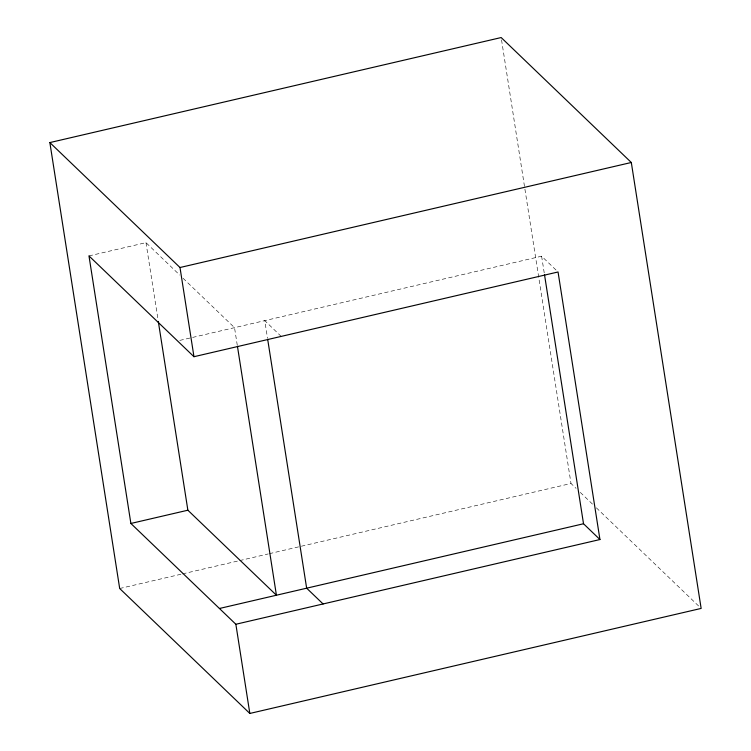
<?xml version="1.0" encoding="UTF-8"?>
<svg xmlns="http://www.w3.org/2000/svg" width="751" height="751" viewBox="0 0 751 751"><rect width="100%" height="100%" fill="white"/><g stroke="black" fill="none" stroke-linecap="round" stroke-linejoin="round"><path stroke-width="0.56" stroke-dasharray="3.75 2.82" d="M88.975 255.913L145.976 242.648L179.705 275.035M179.808 340.4L541.612 256.204L556.407 270.398M119.691 588.512L181.385 574.149M182.531 573.886L238.518 560.856M239.663 560.593L268.22 553.938M269.365 553.675L571.004 483.484L576.073 488.347M580.298 492.403L592.971 504.578M596.35 507.817L699.453 606.799M281.193 336.41L264.756 320.63L267.478 338.006M183.075 278.274L234.528 327.661L237.241 345.038M541.612 256.204L544.334 273.571M501.537 39.869L571.004 483.484M145.976 242.648L158.123 320.255"/><path stroke-width="1.13" d="M49.857 142.577L501.17 37.55L631.309 162.488L701.143 608.423L249.83 713.45L119.691 588.512L49.857 142.577L179.996 267.516L193.965 356.706L558.049 271.975L599.946 539.537L235.861 624.259L130.881 523.466L88.975 255.913L193.965 356.706M179.996 267.516L631.309 162.488M130.881 523.466L187.872 510.211L276.424 595.224L237.429 346.192M219.433 608.488L583.518 523.757L599.946 539.537M323.09 603.964L306.652 588.183L267.656 339.161M544.513 274.735L583.518 523.757M235.861 624.259L249.83 713.45M158.301 321.409L187.872 510.211"/></g></svg>
